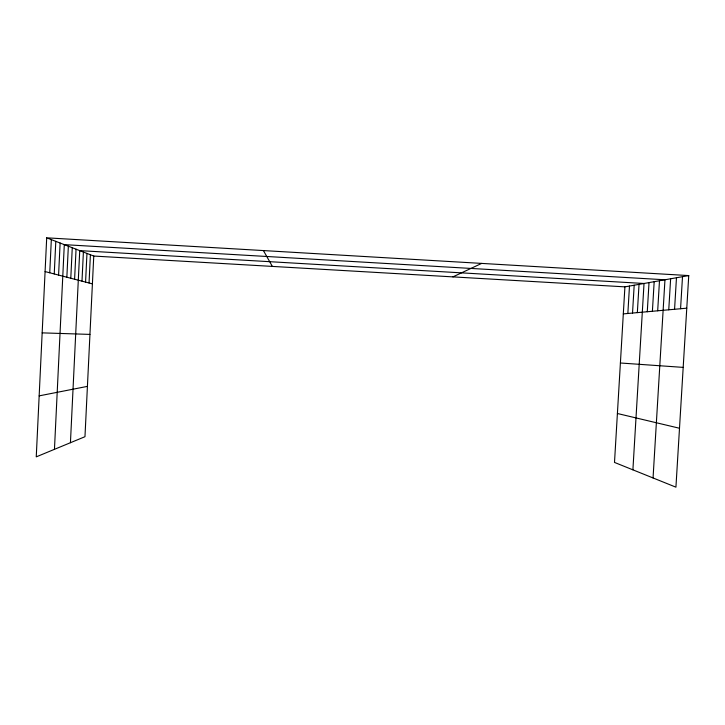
<?xml version="1.0" encoding="UTF-8"?>
<svg xmlns="http://www.w3.org/2000/svg" width="725" height="725" viewBox="0 0 725 725"><rect width="100%" height="100%" fill="white"/><g stroke="black" fill="none" stroke-linecap="round" stroke-linejoin="round"><path stroke-width="1.09" d="M46.699 237.827L36.25 456.859L84.97 436.704L93.761 256.052L46.699 237.827L688.75 275.582L675.927 487.173L614.501 462.423L624.914 286.855L688.75 275.582M49.744 272.781L51.33 239.622M54.239 273.95L55.798 241.352M58.58 275.083L60.121 243.029M54.457 449.328L64.298 244.642L664.961 279.778L653.053 477.956M66.854 277.231L68.349 246.21M70.787 278.255L72.264 247.723M74.602 279.243L76.052 249.192M70.434 442.712L79.732 250.623L644.027 283.484L632.898 469.836M81.988 281.164L83.402 252.037M85.568 282.088L86.964 253.424M89.039 282.995L90.407 254.756M627.85 313.481L629.481 286.049M632.526 313.055L634.185 285.215M637.347 312.62L639.033 284.363M647.28 311.732L649.02 282.596M652.4 311.27L654.177 281.69M657.684 310.789L659.487 280.747M668.758 309.792L670.625 278.781M674.567 309.276L676.47 277.748M680.567 308.732L682.506 276.678M452.917 276.877L481.663 263.402M39.159 395.868L87.417 386.371M623.31 313.889L686.774 308.179M42.168 332.866L89.945 334.406M93.761 256.052L624.914 286.855M620.401 362.998L683.186 367.385M617.401 413.504L679.497 428.248M45.095 271.576L92.41 283.865M263.42 250.569L272.355 266.41"/></g></svg>
